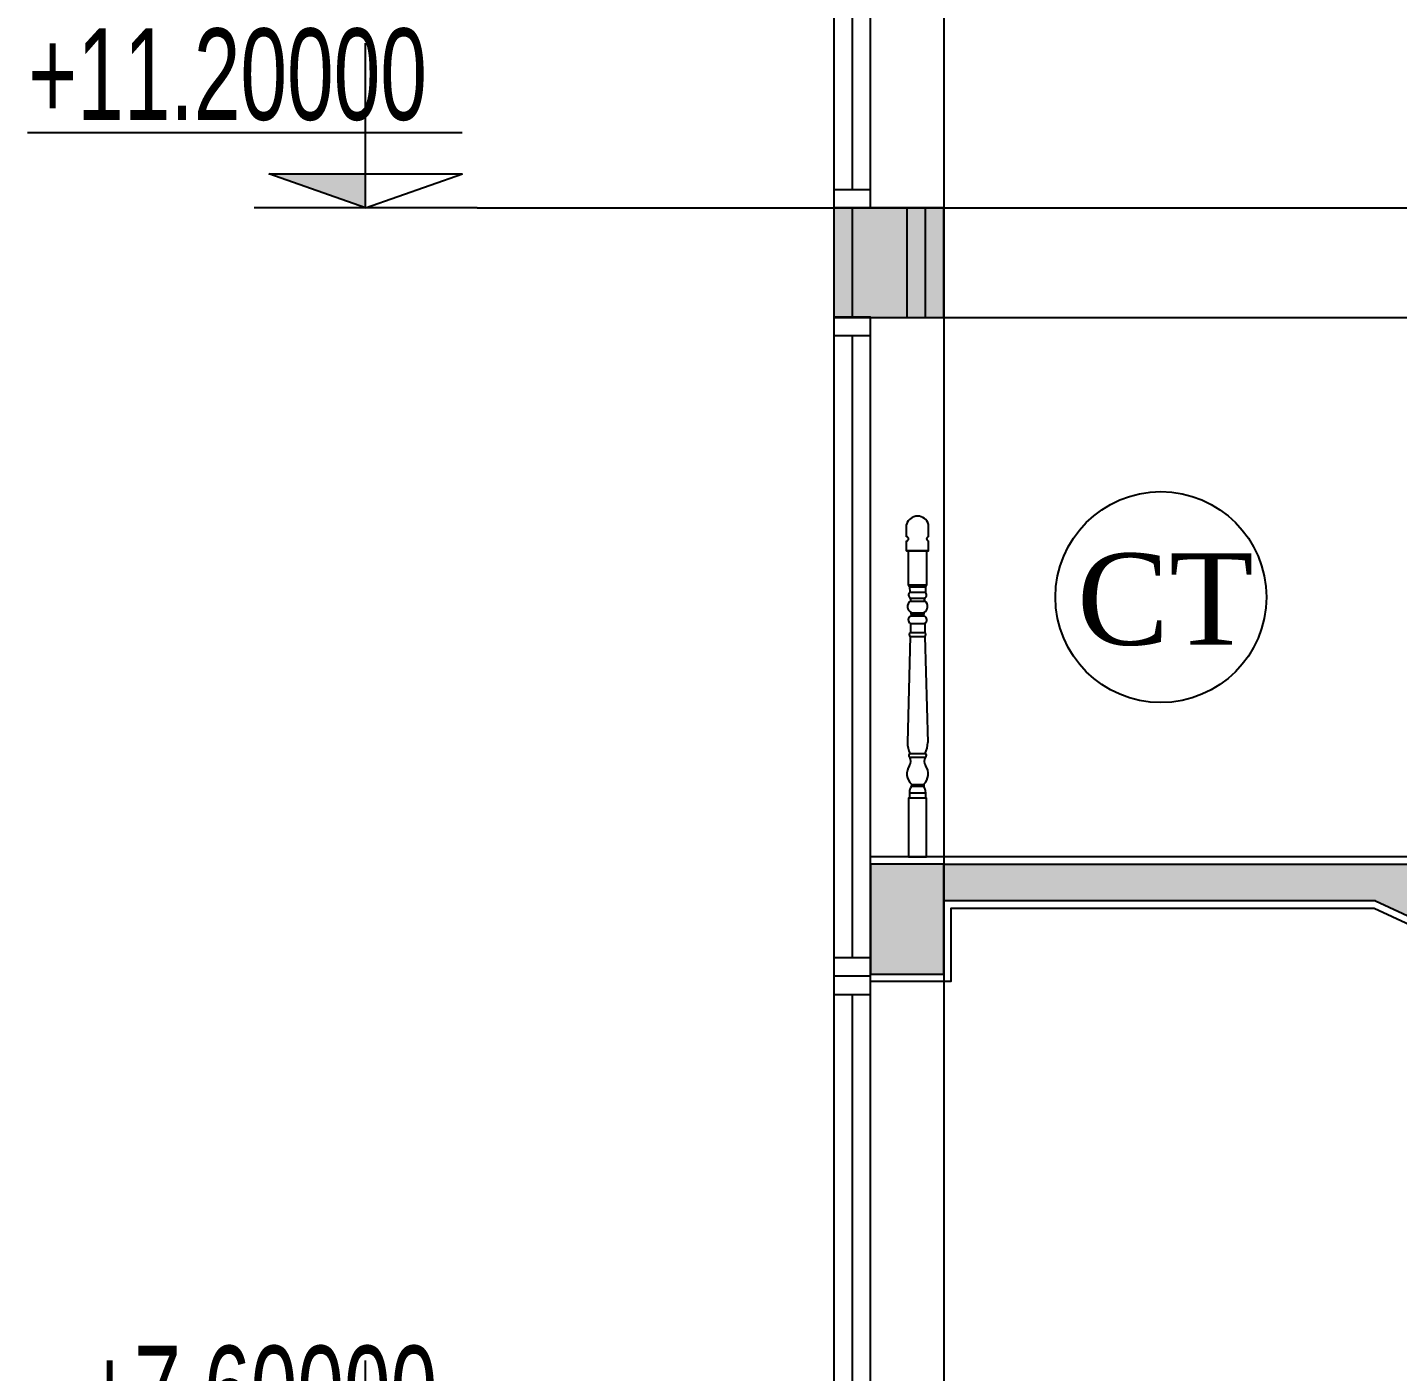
# Model space of a CAD drawing. Header units: inches. Extents: x 452443 to 881249, y 975131 to 1198310.
# Drawn here: x 745157 to 748901, y 1044530 to 1048203 of the extents above; entities that cross this region are included whole.
import ezdxf

# ---------------------------------------------------------------- set-up
doc = ezdxf.new("R2010")
doc.units = ezdxf.units.IN
doc.header["$LTSCALE"] = 3.5
doc.header["$MEASUREMENT"] = 0
doc.linetypes.add('CENTER', pattern=[2, 1.25, -0.25, 0.25, -0.25])
for name, color, linetype in [('cot', 1, 'Continuous'), ('DOOR-84', 84, 'Continuous'), ('GHICHU', 40, 'Continuous'), ('hatch', 4, 'Continuous'), ('NCUAMANH', 32, 'Continuous'), ('Netcat', 5, 'Continuous'), ('Netthay_126', 126, 'Continuous'), ('NOI THAT', 42, 'Continuous'), ('text', 3, 'Continuous'), ('Truc', 252, 'Continuous')]:
    doc.layers.add(name, color=color, linetype=linetype)
doc.styles.add('KICHTHUOC', font='VHELVCN0.TTF')
doc.styles.get("Standard").update_dxf_attribs({"font": 'times.ttf'})

# ---------------------------------------------------------------- blocks, each defined once
blk = doc.blocks.new('CD')
at = {"ltscale": 50}
blk.add_hatch(color=256, dxfattribs=at).paths.add_polyline_path([(0, 69.3), (0, 0), (196.9, 69.3)])
for p, q in [((0, 0), (0, 334.6)), ((-196.1, 152.2), (687.5, 152.2)), ((0, 0), (-196.9, 69.3)), ((196.9, 69.3), (-196.9, 69.3)), ((0, 0), (196.9, 69.3)), ((-226.8, 0), (226.8, 0))]:
    blk.add_line(p, q, dxfattribs=at)
at = {"layer": 'text', "style": 'KICHTHUOC', "width": 0.8}
blk.add_attdef('%%P0.000', (16.8, 178.7), '', height=150, dxfattribs=at)

msp = doc.modelspace()

# ---------------------------------------------------------------- hatches: boundary and pattern name
at = {"layer": 'cot'}
h = msp.add_hatch(color=256, dxfattribs=at)
h.dxf.hatch_style = 1
h.paths.add_polyline_path([(749160.5, 1049959.4), (747660.5, 1049959.4), (747660.5, 1049859.4), (748833.7, 1049859.4), (752760.5, 1047595), (752760.5, 1047710.4), (749160.5, 1049786.4)])
h.paths.add_polyline_path([(749160.5, 1045916.4), (748253.9, 1045916.4), (748253.9, 1045816.4), (748840.6, 1045816.4), (752760.5, 1044000.2), (752760.5, 1044110.4), (749160.5, 1045778.4)])
h.paths.add_polyline_path([(748253.9, 1045916.4), (747660.5, 1045916.4), (747660.5, 1045816.4), (748253.9, 1045816.4)])
h.paths.add_polyline_path([(749160.5, 1042316.4), (748513.6, 1042316.4), (748513.6, 1042216.4), (748840.6, 1042216.4), (752760.5, 1040400.2), (752760.5, 1040401.8), (752760.5, 1040510.4), (749160.5, 1042178.4)])
h.paths.add_polyline_path([(748513.6, 1042316.4), (747660.5, 1042316.4), (747660.5, 1042216.4), (748513.6, 1042216.4)])
h.paths.add_polyline_path([(749160.5, 1038512.4), (748253.9, 1038512.4), (748253.9, 1038412.4), (748836.3, 1038412.4), (752541.5, 1036510.4), (752760.5, 1036510.4), (749160.5, 1038358.4)])
h = msp.add_hatch(color=256, dxfattribs=at)
h.dxf.hatch_style = 1
h.paths.add_polyline_path([(747560.5, 1047710.4), (747360.5, 1047710.4), (747360.5, 1047410.4), (747560.5, 1047410.4)])
h = msp.add_hatch(color=256, dxfattribs=at)
h.dxf.hatch_style = 1
h.paths.add_polyline_path([(747660.5, 1047710.4), (747360.5, 1047710.4), (747360.5, 1047410.4), (747660.5, 1047410.4)])
h = msp.add_hatch(color=256, dxfattribs=at)
h.dxf.hatch_style = 1
h.paths.add_polyline_path([(747660.5, 1047710.4), (747360.5, 1047710.4), (747360.5, 1047410.4), (747660.5, 1047410.4)])
h = msp.add_hatch(color=256, dxfattribs=at)
h.dxf.hatch_style = 1
h.paths.add_polyline_path([(747610.5, 1047710.4), (747410.5, 1047710.4), (747410.5, 1047410.4), (747610.5, 1047410.4)])
h = msp.add_hatch(color=256, dxfattribs=at)
h.dxf.hatch_style = 1
h.paths.add_polyline_path([(747610.5, 1047710.4), (747410.5, 1047710.4), (747410.5, 1047410.4), (747610.5, 1047410.4)])
h = msp.add_hatch(color=256, dxfattribs=at)
h.dxf.hatch_style = 1
h.paths.add_polyline_path([(747660.5, 1045916.4), (747460.5, 1045916.4), (747460.5, 1045616.4), (747660.5, 1045616.4)])

# ---------------------------------------------------------------- linework, layer by layer
for points in [[(747360.5, 1047410.4), (747560.5, 1047410.4), (747560.5, 1047710.4), (747360.5, 1047710.4)], [(747360.5, 1047410.4), (747660.5, 1047410.4), (747660.5, 1047710.4), (747360.5, 1047710.4)], [(747360.5, 1047410.4), (747660.5, 1047410.4), (747660.5, 1047710.4), (747360.5, 1047710.4)], [(747410.5, 1047410.4), (747610.5, 1047410.4), (747610.5, 1047710.4), (747410.5, 1047710.4)], [(747410.5, 1047410.4), (747610.5, 1047410.4), (747610.5, 1047710.4), (747410.5, 1047710.4)], [(747460.5, 1045616.4), (747660.5, 1045616.4), (747660.5, 1045916.4), (747460.5, 1045916.4)]]:
    msp.add_lwpolyline(points, close=True, dxfattribs=at)
at = {"layer": 'DOOR-84'}
for points in [[(747360.5, 1047710.4), (747460.5, 1047710.4), (747460.5, 1049510.4), (747360.5, 1049510.4)], [(747360.5, 1045611.4), (747460.5, 1045611.4), (747460.5, 1047411.4), (747360.5, 1047411.4)], [(747360.5, 1044110.4), (747460.5, 1044110.4), (747460.5, 1045610.4), (747360.5, 1045610.4)]]:
    msp.add_lwpolyline(points, close=True, dxfattribs=at)
for points in [[(747410.5, 1049410.4), (747410.5, 1047760.4)], [(747360.5, 1047760.4), (747460.5, 1047760.4)], [(747360.5, 1047710.4), (747460.5, 1047710.4)], [(747360.5, 1047361.4), (747460.5, 1047361.4)], [(747410.5, 1047361.4), (747410.5, 1047311.4)], [(747410.5, 1047311.4), (747410.5, 1045661.4)], [(747360.5, 1045661.4), (747460.5, 1045661.4)], [(747360.5, 1045560.4), (747460.5, 1045560.4)], [(747410.5, 1045560.4), (747410.5, 1045510.4)], [(747410.5, 1045510.4), (747410.5, 1044160.4)]]:
    msp.add_lwpolyline(points, dxfattribs=at)
at = {"layer": 'hatch'}
for points in [[(747559, 1046811.5), (747559, 1046845.2)], [(747619, 1046811.5), (747619, 1046845.2)], [(747559, 1046773.3), (747619, 1046773.3), (747619, 1046800)], [(747619, 1046773.3), (747559, 1046773.3), (747559, 1046800)], [(747559, 1046773.3), (747559, 1046800)], [(747619, 1046773.3), (747619, 1046800)]]:
    msp.add_lwpolyline(points, dxfattribs=at)
for centre, radius, start, end in [((747589, 1046836.7), 31.2, 15.9687, 164.0313), ((747558.5, 1046805.8), 5.77, 274.8802, 85.1198), ((747619.5, 1046805.8), 5.77, 94.8802, 265.1198)]:
    msp.add_arc(centre, radius, start, end, dxfattribs=at)
at = {"layer": 'NCUAMANH'}
for p, q in [((747567.4, 1046674.9), (747567.6, 1046659.8)), ((747567.4, 1046674.9), (747610.6, 1046674.9)), ((747567.6, 1046659.8), (747610.3, 1046659.8)), ((747610.6, 1046674.9), (747610.3, 1046659.8)), ((747568.4, 1046643.8), (747609.5, 1046643.8)), ((747568.7, 1046635.6), (747609.2, 1046635.6)), ((747569.5, 1046574), (747608.4, 1046574)), ((747569.5, 1046574), (747569.5, 1046550)), ((747570.5, 1046594.9), (747607.4, 1046594.9)), ((747571.2, 1046603.8), (747606.7, 1046603.8)), ((747571.7, 1046599.8), (747606.2, 1046599.8)), ((747608.4, 1046574), (747608.4, 1046550)), ((747569.2, 1046538.9), (747561.2, 1046249.2)), ((747569.2, 1046538.9), (747608.7, 1046538.9)), ((747569.5, 1046550), (747608.4, 1046550)), ((747608.7, 1046538.9), (747616.7, 1046249.2)), ((747567.5, 1046209.4), (747610.4, 1046209.4)), ((747568.2, 1046219.2), (747609.7, 1046219.2)), ((747572.2, 1046134.7), (747572.2, 1046129.5)), ((747572.2, 1046134.7), (747605.7, 1046134.7)), ((747572.2, 1046129.5), (747605.7, 1046129.5)), ((747605.7, 1046134.7), (747605.7, 1046129.5)), ((747566.8, 1046111.8), (747566.8, 1046097.3)), ((747566.8, 1046111.8), (747611.1, 1046111.8)), ((747611.1, 1046111.8), (747611.1, 1046097.3))]:
    msp.add_line(p, q, dxfattribs=at)
msp.add_lwpolyline([(747613.7, 1046773.3), (747613.7, 1046678.8), (747564.2, 1046678.8), (747564.2, 1046773.3)], dxfattribs=at)
msp.add_lwpolyline([(747564.2, 1045936.4), (747613.7, 1045936.4), (747613.7, 1046097.3), (747564.2, 1046097.3)], close=True, dxfattribs=at)
for centre, radius, start, end in [((747569.1, 1046679.5), 4.97, 188.9365, 249.7631), ((747575.5, 1046652.2), 11, 136.2147, 229.5812), ((747602.4, 1046652.2), 11, 310.4188, 43.7853), ((747608.8, 1046679.5), 4.97, 290.2369, 351.0635), ((747580.7, 1046620.6), 19.2, 128.5717, 240.3294), ((747565.5, 1046639.6), 5.12, 308.7531, 55.4978), ((747597.2, 1046620.6), 19.2, 299.6706, 51.4283), ((747612.4, 1046639.6), 5.12, 124.5022, 231.2469), ((747575.3, 1046584.2), 11.7, 113.9711, 240.3321), ((747572.9, 1046602), 2.5, 132.8165, 242.9565), ((747570.5, 1046597.5), 2.59, 270.3754, 61.9725), ((747607.4, 1046597.5), 2.59, 118.0275, 269.6246), ((747605, 1046602), 2.5, 297.0435, 47.1835), ((747602.6, 1046584.2), 11.7, 299.6679, 66.0289), ((747572.3, 1046544.3), 6.3, 116.5028, 240.5745), ((747605.6, 1046544.3), 6.3, 299.4255, 63.4972), ((747625.5, 1046248.4), 64.3, 179.302, 206.9975), ((747552.4, 1046248.4), 64.3, 333.0025, 0.698), ((747570.3, 1046214.1), 5.5, 112.1627, 239.3134), ((747549.1, 1046197.9), 21.7, 326.1075, 31.8431), ((747628.9, 1046197.9), 21.7, 148.1569, 213.8925), ((747607.6, 1046214.1), 5.5, 300.6866, 67.8373), ((747599.1, 1046163.3), 39.2, 144.8495, 226.7128), ((747578.8, 1046163.3), 39.2, 313.2872, 35.1505), ((747594.4, 1046113), 27.6, 143.3108, 182.3777), ((747583.6, 1046113), 27.6, 357.6223, 36.6892)]:
    msp.add_arc(centre, radius, start, end, dxfattribs=at)
at = {"layer": 'Netcat'}
msp.add_line((748840.6, 1045816.4), (747660.5, 1045816.4), dxfattribs=at)
for points in [[(747660.5, 1045916.4), (749160.5, 1045916.4)], [(748840.6, 1045816.4), (752760.5, 1044000.2), (752760.5, 1043810.4), (752960.5, 1043810.4), (752960.5, 1044010.4)]]:
    msp.add_lwpolyline(points, dxfattribs=at)
at = {"layer": 'Netthay_126'}
for points in [[(747660.5, 1052210.4), (747660.5, 1038532.4)], [(747660.5, 1047410.4), (750211.5, 1047410.4)]]:
    msp.add_lwpolyline(points, dxfattribs=at)
at = {"layer": 'Netthay_126', "ltscale": 200}
msp.add_lwpolyline([(748253.9, 1044679.1, 0, 100, 0), (748253.9, 1044973.2, 0, 0, 0), (748253.9, 1046358.1, 0, 0, 0)], format="xyseb", dxfattribs=at)
at = {"layer": 'Netthay_126'}
msp.add_circle((748253.9, 1046646.4), 288.2, dxfattribs=at)
at = {"layer": 'NOI THAT'}
for points in [[(749180.5, 1045936.4), (747460.5, 1045936.4)], [(747460.5, 1045596.4), (747680.5, 1045596.4), (747680.5, 1045796.4), (748836.2, 1045796.4), (752740.5, 1043988.6), (752740.5, 1043790.4), (752980.5, 1043790.4), (752980.5, 1043990.4), (753376.1, 1043990.4)]]:
    msp.add_lwpolyline(points, dxfattribs=at)
at = {"layer": 'Truc', "linetype": 'CENTER', "ltscale": 600}
msp.add_line((746385.7, 1047710.4), (772262.8, 1047710.4), dxfattribs=at)
msp.add_lwpolyline([(747360.5, 1055501.3), (747360.5, 1032188.8)], dxfattribs=at)

# ---------------------------------------------------------------- block references
at = {"layer": 'GHICHU', "ltscale": 10}
ref = msp.add_blockref('CD', (746080.9, 1047710.4), dxfattribs=dict(at, xscale=-1.344000000273809, yscale=1.343999999458902, zscale=1.344))
ref.add_attrib('%%P0.000', '+11.20000', (745159.1, 1047950.5), dxfattribs={"layer": 'text', "height": 250, "style": 'KICHTHUOC', "width": 0.8})
ref = msp.add_blockref('CD', (746080.9, 1044110.4), dxfattribs=dict(at, xscale=-1.344000000273809, yscale=1.343999999458902, zscale=1.344))
ref.add_attrib('%%P0.000', '+7.60000', (745314.5, 1044350.5), dxfattribs={"layer": 'text', "height": 250, "style": 'KICHTHUOC', "width": 0.8})

# ---------------------------------------------------------------- texts
at = {"insert": (748265.7, 1046766.1), "char_height": 250, "width": 489.6, "attachment_point": 2, "line_spacing_factor": 0.938532}
msp.add_mtext('CT', dxfattribs=at)

doc.saveas('drawing.dxf')
